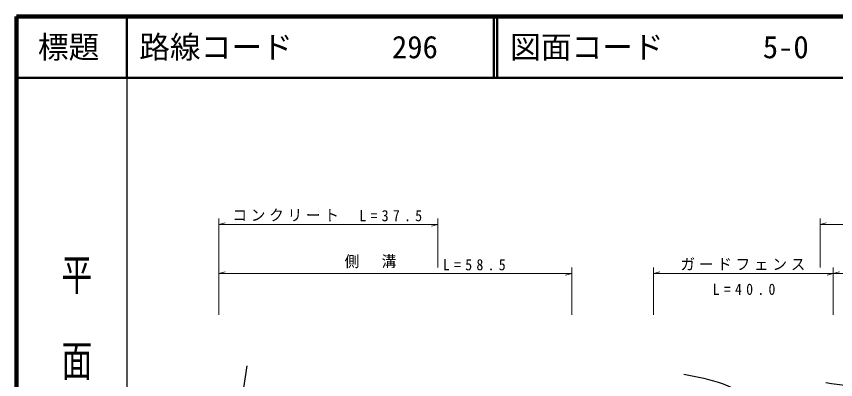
# Model space of a CAD drawing. Units: millimetres, scale not verified. Extents: x 40000 to 680000, y 20000 to 380000.
# Drawn here: x 40000 to 173377, y 320781 to 380000 of the extents above; entities that cross this region are included whole.
import ezdxf
from ezdxf.enums import TextEntityAlignment as Align

# ---------------------------------------------------------------- set-up
doc = ezdxf.new("R2010")
doc.units = ezdxf.units.MM
doc.header["$LTSCALE"] = 1000
for name, color, linetype, lineweight in [('M-BGD', 7, 'Continuous', 25), ('M-BMK-SRVR', 3, 'Continuous', 25), ('M-STR-HTXT', 7, 'Continuous', 13), ('M-TTL', 2, 'Continuous', 140), ('M-TTL-BAND', 7, 'Continuous', 25), ('M-TTL-LINE', 7, 'Continuous', 50)]:
    doc.layers.add(name, color=color, linetype=linetype, lineweight=lineweight)
doc.layers.add('M-TTL-TXT', color=7, linetype='Continuous')
doc.styles.add('@ＭＳ ゴシック', font='')
doc.styles.add('ＭＳ ゴシック', font='')
doc.styles.get('@ＭＳ ゴシック').set_extended_font_data('@MS Gothic')
doc.styles.get('ＭＳ ゴシック').set_extended_font_data('MS Gothic')

msp = doc.modelspace()

# ---------------------------------------------------------------- linework, layer by layer
at = {"layer": 'M-BGD'}
for points, knots in [([(148650, 321652), (150829, 321266), (153008, 320879), (155050, 320089), (157126, 319286), (159060, 318066), (161153, 317336), (163096, 316657), (165176, 316401), (167255, 316145)], [0, 0, 0, 0, 1, 1, 1, 2, 2, 2, 3, 3, 3, 3]), ([(171798, 320312), (174155, 319932), (176511, 319551), (178794, 319866), (180329, 320078), (181831, 320604), (183334, 321131)], [0, 0, 0, 0, 1, 1, 1, 2, 2, 2, 2])]:
    msp.add_open_spline(points, degree=3, knots=knots, dxfattribs=at)
at = {"layer": 'M-BMK-SRVR'}
msp.add_line((72027, 287117), (77594, 323037), dxfattribs=at)
at = {"layer": 'M-STR-HTXT'}
for p, q in [((72980, 339073), (72980, 347073)), ((108594, 347073), (108594, 339073)), ((170837, 339073), (170837, 347073)), ((72980, 346073), (73980, 346353)), ((72980, 346073), (108594, 346073)), ((108594, 346073), (107594, 345793)), ((170837, 346073), (171837, 346353)), ((170837, 346073), (193182, 346073)), ((72980, 331351), (72980, 339073)), ((130424, 339073), (130424, 331351)), ((143740, 331351), (143740, 339073)), ((173000, 339073), (173000, 331351)), ((72980, 338073), (73980, 338353)), ((72980, 338073), (130424, 338073)), ((130424, 338073), (129424, 337793)), ((143740, 338073), (144740, 338353)), ((143740, 338073), (173000, 338073)), ((173000, 338073), (172000, 337793)), ((173000, 338073), (174000, 338353)), ((173000, 338073), (215290, 338073))]:
    msp.add_line(p, q, dxfattribs=at)
at = {"layer": 'M-TTL'}
for p, q in [((40000, 380000), (40000, 20000)), ((680000, 380000), (40000, 380000))]:
    msp.add_line(p, q, dxfattribs=at)
at = {"layer": 'M-TTL-BAND'}
msp.add_line((58000, 370000), (58000, 20000), dxfattribs=at)
at = {"layer": 'M-TTL-LINE'}
for p, q in [((58000, 380000), (58000, 370000)), ((117750, 380000), (117750, 370000)), ((118250, 380000), (118250, 370000)), ((40000, 370000), (680000, 370000))]:
    msp.add_line(p, q, dxfattribs=at)

# ---------------------------------------------------------------- texts
at = {"layer": 'M-STR-HTXT', "char_height": 1833, "attachment_point": 7, "style": 'ＭＳ ゴシック'}
for s, insert in [('\\T1.26;\\W0.95;コンクリート', (75174, 346573)), ('\\T1.62;\\W0.9;L=37.5', (95841, 346573)), ('\\T1.27;\\W0.95;側\u3000溝', (93437, 338945)), ('\\T1.62;\\W0.9;L=58.5', (109443, 338573)), ('\\T1.26;\\W0.95;ガードフェンス', (148120, 338573)), ('\\T1.62;\\W0.9;L=40.0', (153360, 334573))]:
    msp.add_mtext(s, dxfattribs=dict(at, insert=insert))
at = {"layer": 'M-TTL-BAND', "style": '@ＭＳ ゴシック', "width": 1.4}
msp.add_text('平  面  図', height=3666, rotation=270, dxfattribs=at).set_placement((49777, 306475), align=Align.MIDDLE_RIGHT)
at = {"layer": 'M-TTL-TXT', "style": 'ＭＳ ゴシック'}
msp.add_text('標題', height=3666, dxfattribs=at).set_placement((48500, 375000), align=Align.MIDDLE_CENTER)
for s, p in [('路線コード', (60000, 375000)), ('296', (101142, 375000)), ('図面コード', (120380, 375000)), ('5-0', (161521, 375000))]:
    msp.add_text(s, height=3666, dxfattribs=at).set_placement(p, align=Align.MIDDLE_LEFT)

doc.saveas('drawing.dxf')
